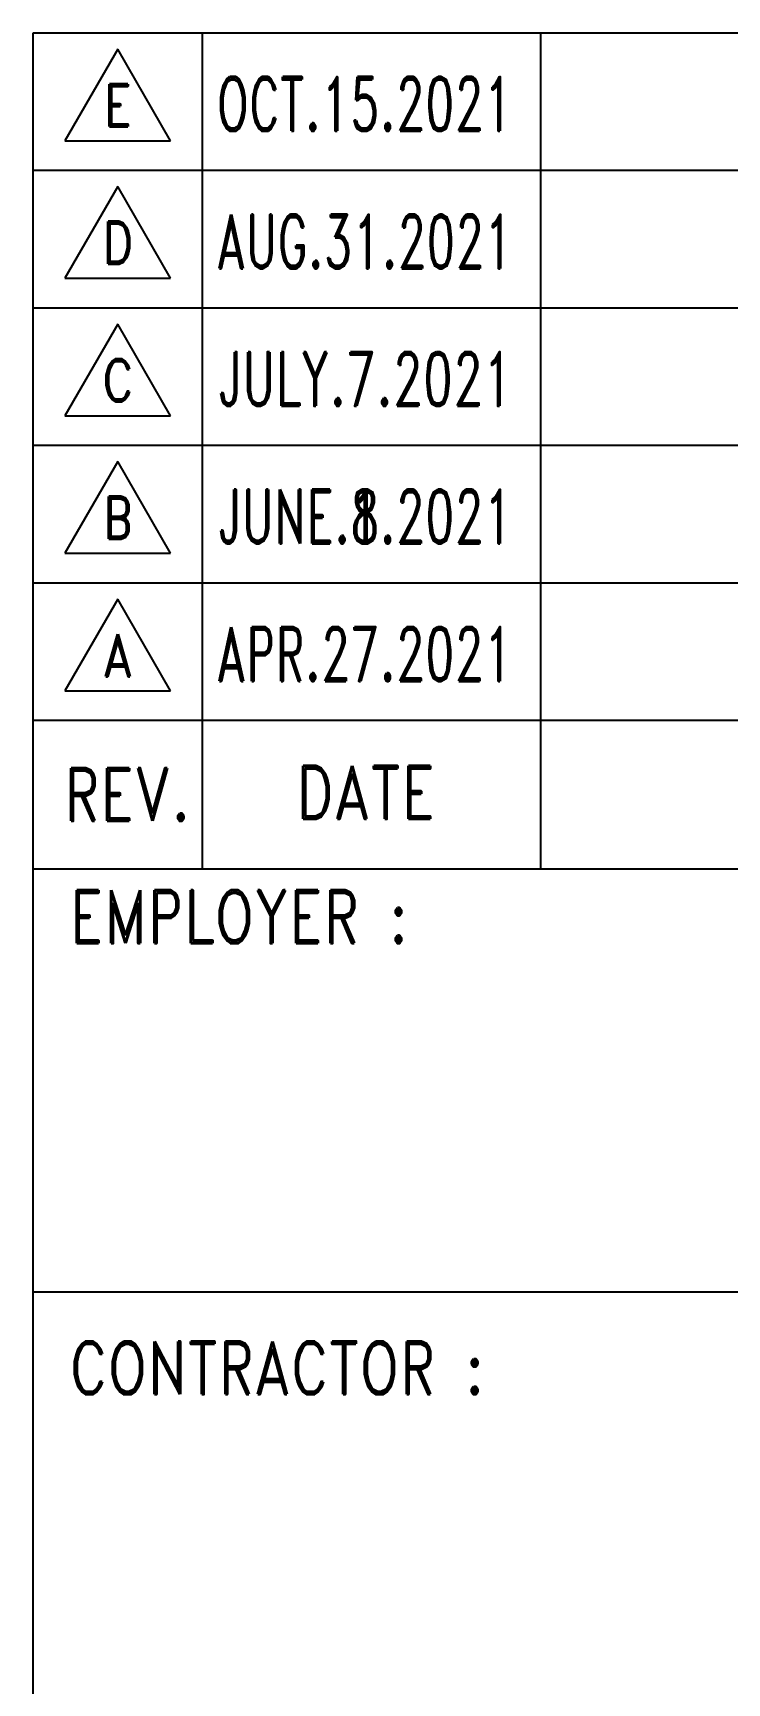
# Model space of a CAD drawing. Header units: millimetres. Extents: x 66027 to 360317, y -114806 to -64032.
# Drawn here: x 195339 to 198122, y -107612 to -100996 of the extents above; entities that cross this region are included whole.
import ezdxf
from ezdxf.enums import TextEntityAlignment as Align

# ---------------------------------------------------------------- set-up
doc = ezdxf.new("R2010")
doc.units = ezdxf.units.MM
doc.header["$LTSCALE"] = 140
doc.layers.add('1', color=7, linetype='Continuous')
doc.layers.add('TAN-TIT', color=30, linetype='Continuous')
doc.styles.add('KIM3', font='ROMAND.shx', dxfattribs={"width": 1.25, "height": 3})
doc.styles.add('RD20', font='ROMAND.SHX', dxfattribs={"width": 0.8, "height": 2})
doc.styles.add('RD6', font='ROMAND.shx', dxfattribs={"width": 0.83, "height": 6})

# ---------------------------------------------------------------- blocks, each defined once
blk = doc.blocks.new('BORDER')
at = {"layer": 'TAN-TIT'}
for p, q in [((232823, 44987), (193237, 44987)), ((193237, 44987), (193237, 3520)), ((195499, 44987), (195499, 33818)), ((200023, 44987), (200023, 33818)), ((194369, 44772), (193663, 43548)), ((195076, 43548), (194369, 44772)), ((193663, 43548), (195076, 43548)), ((232823, 43149), (193237, 43149)), ((194369, 42934), (193663, 41710)), ((195076, 41710), (194369, 42934)), ((193663, 41710), (195076, 41710)), ((232823, 41311), (193237, 41311)), ((194369, 41097), (193663, 39872)), ((195076, 39872), (194369, 41097)), ((193663, 39872), (195076, 39872)), ((232823, 39473), (193237, 39473)), ((194369, 39259), (193663, 38034)), ((195076, 38034), (194369, 39259)), ((193663, 38034), (195076, 38034)), ((232823, 37635), (193237, 37635)), ((194369, 37421), (193663, 36196)), ((195076, 36196), (194369, 37421)), ((193663, 36196), (195076, 36196)), ((232823, 35797), (193237, 35797)), ((193237, 33818), (232823, 33818)), ((193237, 28163), (232823, 28163))]:
    blk.add_line(p, q, dxfattribs=at)
at = {"layer": 'TAN-TIT', "style": 'RD6', "width": 0.8}
for s, p in [('REV.', (194497, 34456)), ('DATE', (197685, 34484))]:
    blk.add_text(s, height=706.9, dxfattribs=at).set_placement(p, align=Align.CENTER)
for s, p in [('EMPLOYER :', (193724, 32823)), ('CONTRACTOR :', (193724, 26794))]:
    blk.add_text(s, height=706.9, dxfattribs=at).set_placement(p)

msp = doc.modelspace()

# ---------------------------------------------------------------- block references
at = {"layer": '1', "xscale": 0.3, "yscale": 0.3, "zscale": 0.3}
msp.add_blockref('BORDER', (137367.4, -114492.2), dxfattribs=at)

# ---------------------------------------------------------------- texts
at = {"style": 'RD20', "width": 0.83}
for s, p in [('E', (195679.1, -101370.5)), ('D', (195679.1, -101921.8)), ('C', (195679.1, -102473.2)), ('B', (195679.1, -103024.6)), ('B', (195679.1, -103024.6)), ('A', (195679.1, -103576))]:
    msp.add_text(s, height=169.7, dxfattribs=at).set_placement(p, align=Align.CENTER)
at = {"style": 'KIM3'}
for s, width, p, p2 in [('OCT.15.2021', 0.598176, (196075, -101388.7), (197264.2, -101388.7)), ('AUG.31.2021', 0.58902, (196075, -101940.1), (197264.2, -101940.1)), ('JULY.7.2021', 0.614085, (196075, -102491.4), (197264.2, -102491.4)), ('JUNE.1.2021', 0.598176, (196075, -103042.8), (197264.2, -103042.8)), ('JUNE.8.2021', 0.598176, (196075, -103042.8), (197264.2, -103042.8)), ('APR.27.2021', 0.598176, (196075, -103594.2), (197264.2, -103594.2))]:
    msp.add_text(s, height=216.31, dxfattribs=dict(at, width=width)).set_placement(p, p2, align=Align.FIT)

doc.saveas('drawing.dxf')
